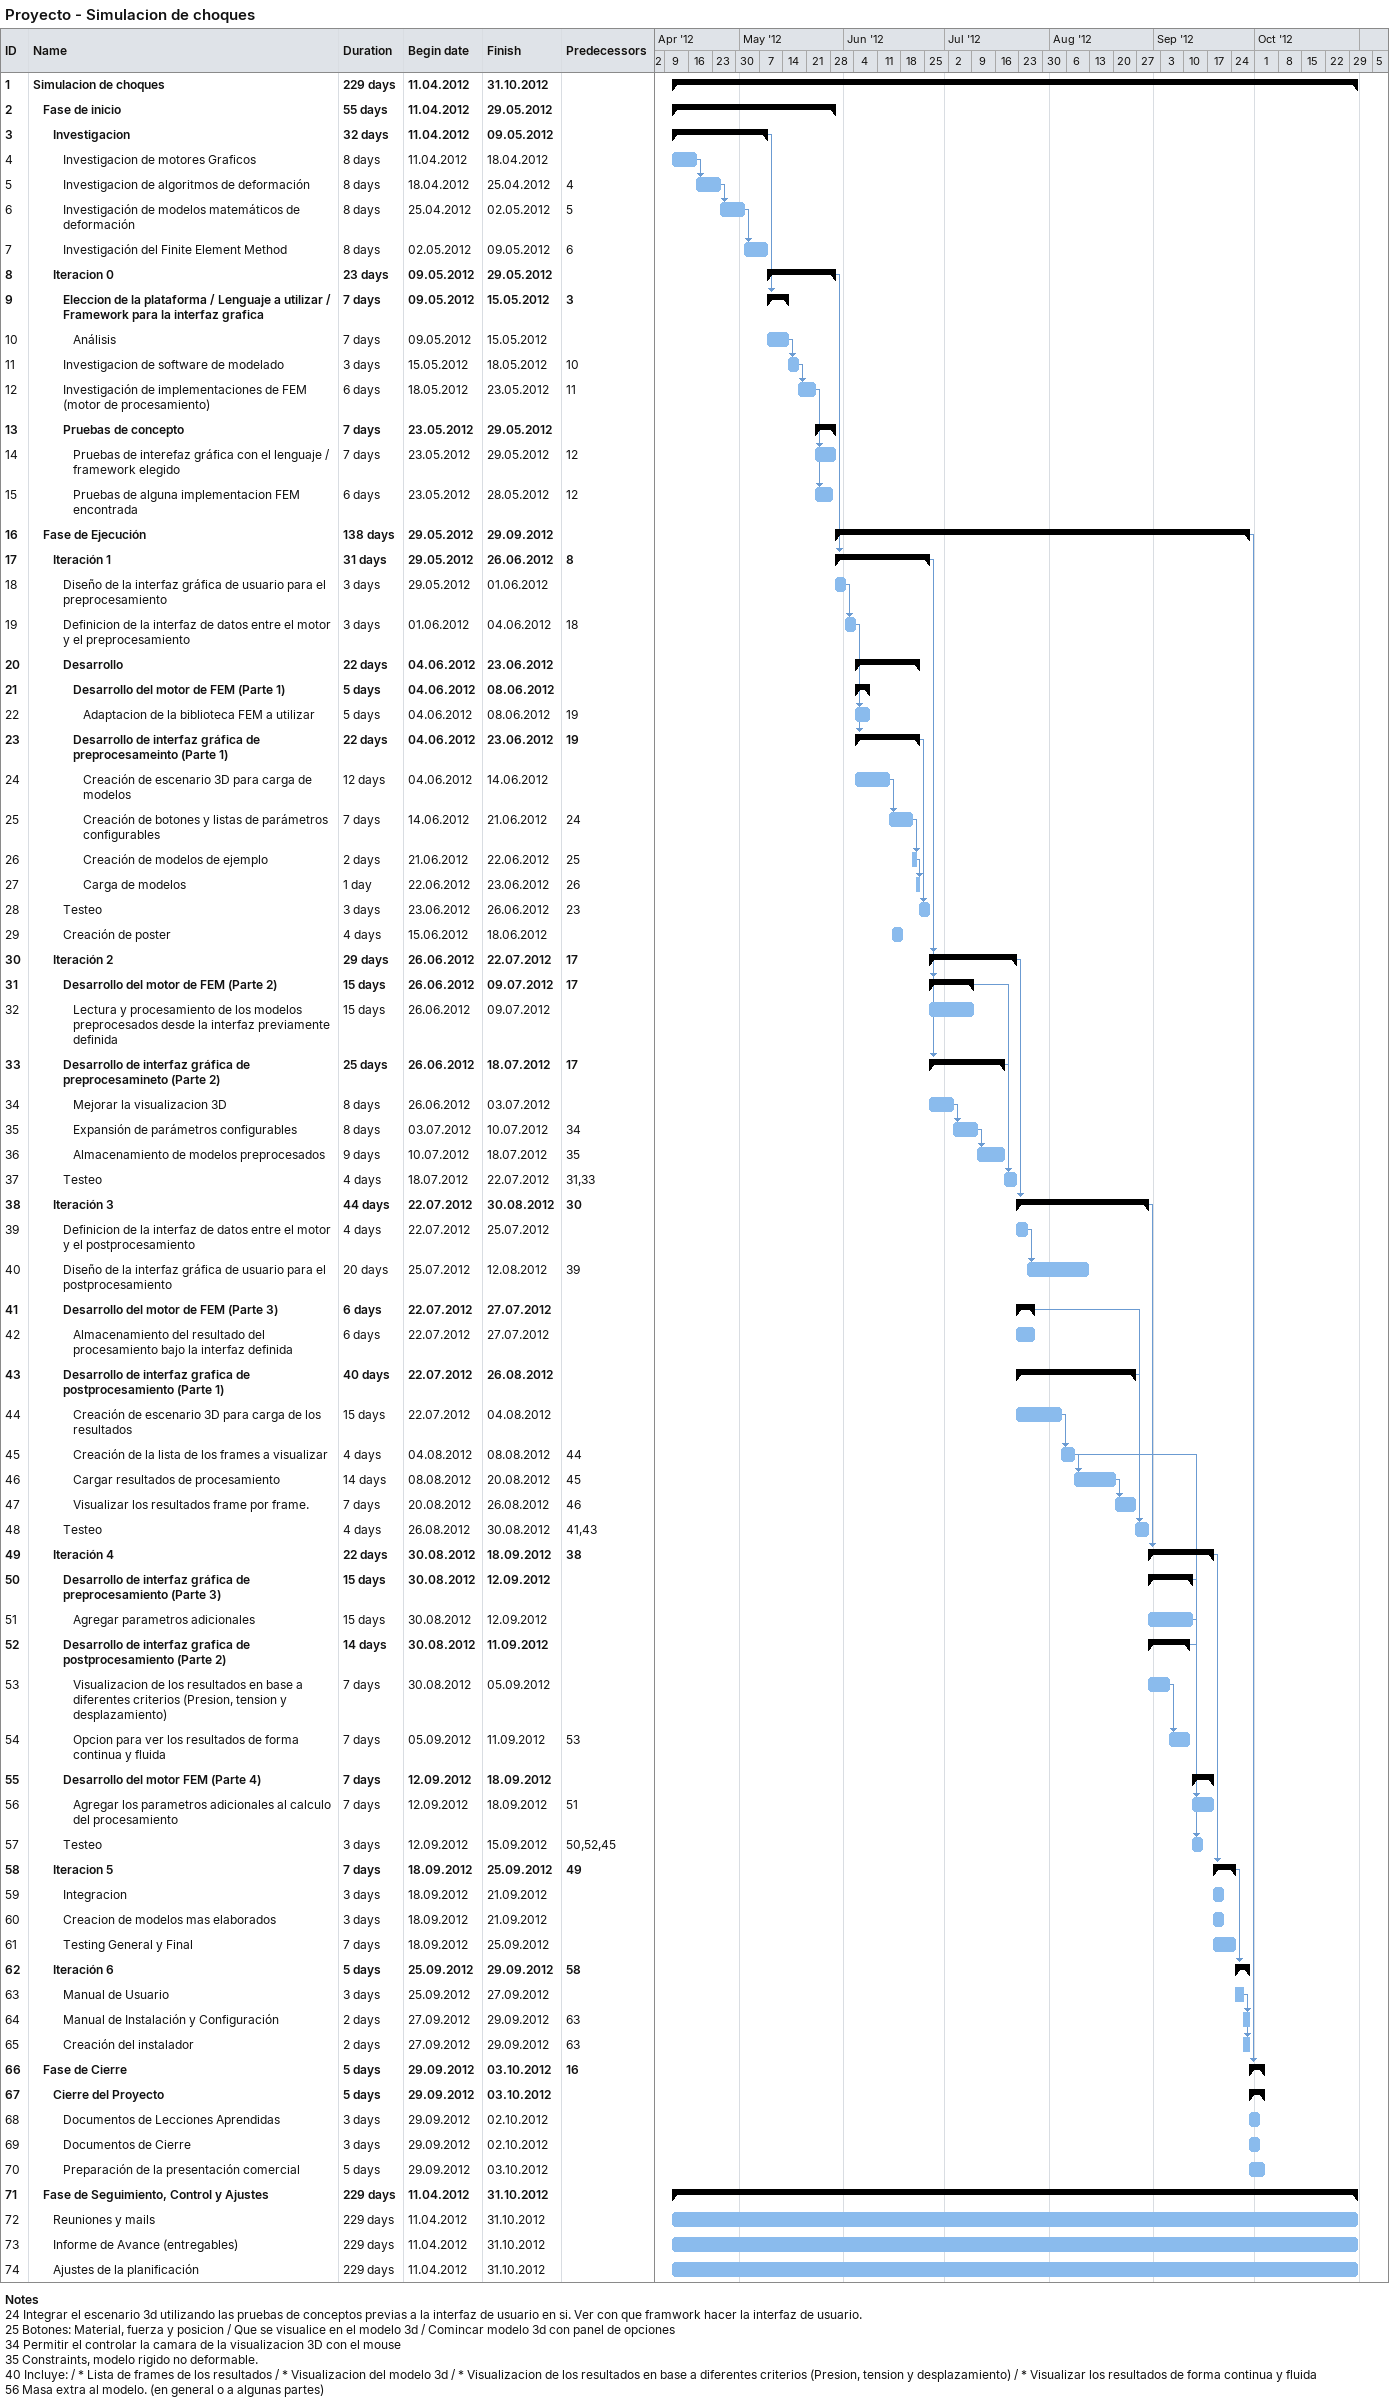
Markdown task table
Proyecto - Simulacion de choques

| ID | Level | Task | Duration | Start | Finish | Predecessors |
|---|---|---|---|---|---|---|
| 1 | 1 | **Simulacion de choques** | 229d | 2012-04-11 | 2012-10-31 |  |
| 2 | 2 | **Fase de inicio** | 55d | 2012-04-11 | 2012-05-29 |  |
| 3 | 3 | **Investigacion** | 32d | 2012-04-11 | 2012-05-09 |  |
| 4 | 4 | Investigacion de motores Graficos | 8d | 2012-04-11 | 2012-04-18 |  |
| 5 | 4 | Investigacion de algoritmos de deformación | 8d | 2012-04-18 | 2012-04-25 | 4 |
| 6 | 4 | Investigación de modelos matemáticos de deformación | 8d | 2012-04-25 | 2012-05-02 | 5 |
| 7 | 4 | Investigación del Finite Element Method | 8d | 2012-05-02 | 2012-05-09 | 6 |
| 8 | 3 | **Iteracion 0** | 23d | 2012-05-09 | 2012-05-29 |  |
| 9 | 4 | **Eleccion de la plataforma / Lenguaje a utilizar / Framework para la interfaz grafica** | 7d | 2012-05-09 | 2012-05-15 | 3 |
| 10 | 5 | Análisis | 7d | 2012-05-09 | 2012-05-15 |  |
| 11 | 4 | Investigacion de software de modelado | 3d | 2012-05-15 | 2012-05-18 | 10 |
| 12 | 4 | Investigación de implementaciones de FEM (motor de procesamiento) | 6d | 2012-05-18 | 2012-05-23 | 11 |
| 13 | 4 | **Pruebas de concepto** | 7d | 2012-05-23 | 2012-05-29 |  |
| 14 | 5 | Pruebas de interefaz gráfica con el lenguaje / framework elegido | 7d | 2012-05-23 | 2012-05-29 | 12 |
| 15 | 5 | Pruebas de alguna implementacion FEM encontrada | 6d | 2012-05-23 | 2012-05-28 | 12 |
| 16 | 2 | **Fase de Ejecución** | 138d | 2012-05-29 | 2012-09-29 |  |
| 17 | 3 | **Iteración 1** | 31d | 2012-05-29 | 2012-06-26 | 8 |
| 18 | 4 | Diseño de la interfaz gráfica de usuario para el preprocesamiento | 3d | 2012-05-29 | 2012-06-01 |  |
| 19 | 4 | Definicion de la interfaz de datos entre el motor y el preprocesamiento | 3d | 2012-06-01 | 2012-06-04 | 18 |
| 20 | 4 | **Desarrollo** | 22d | 2012-06-04 | 2012-06-23 |  |
| 21 | 5 | **Desarrollo del motor de FEM (Parte 1)** | 5d | 2012-06-04 | 2012-06-08 |  |
| 22 | 6 | Adaptacion de la biblioteca FEM a utilizar | 5d | 2012-06-04 | 2012-06-08 | 19 |
| 23 | 5 | **Desarrollo de interfaz gráfica de preprocesameinto (Parte 1)** | 22d | 2012-06-04 | 2012-06-23 | 19 |
| 24 | 6 | Creación de escenario 3D para carga de modelos | 12d | 2012-06-04 | 2012-06-14 |  |
| 25 | 6 | Creación de botones y listas de parámetros configurables | 7d | 2012-06-14 | 2012-06-21 | 24 |
| 26 | 6 | Creación de modelos de ejemplo | 2d | 2012-06-21 | 2012-06-22 | 25 |
| 27 | 6 | Carga de modelos | 1d | 2012-06-22 | 2012-06-23 | 26 |
| 28 | 4 | Testeo | 3d | 2012-06-23 | 2012-06-26 | 23 |
| 29 | 4 | Creación de poster | 4d | 2012-06-15 | 2012-06-18 |  |
| 30 | 3 | **Iteración 2** | 29d | 2012-06-26 | 2012-07-22 | 17 |
| 31 | 4 | **Desarrollo del motor de FEM (Parte 2)** | 15d | 2012-06-26 | 2012-07-09 | 17 |
| 32 | 5 | Lectura y procesamiento de los modelos preprocesados desde la interfaz previamente definida | 15d | 2012-06-26 | 2012-07-09 |  |
| 33 | 4 | **Desarrollo de interfaz gráfica de preprocesamineto (Parte 2)** | 25d | 2012-06-26 | 2012-07-18 | 17 |
| 34 | 5 | Mejorar la visualizacion 3D | 8d | 2012-06-26 | 2012-07-03 |  |
| 35 | 5 | Expansión de parámetros configurables | 8d | 2012-07-03 | 2012-07-10 | 34 |
| 36 | 5 | Almacenamiento de modelos preprocesados | 9d | 2012-07-10 | 2012-07-18 | 35 |
| 37 | 4 | Testeo | 4d | 2012-07-18 | 2012-07-22 | 31, 33 |
| 38 | 3 | **Iteración 3** | 44d | 2012-07-22 | 2012-08-30 | 30 |
| 39 | 4 | Definicion de la interfaz de datos entre el motor y el postprocesamiento | 4d | 2012-07-22 | 2012-07-25 |  |
| 40 | 4 | Diseño de la interfaz gráfica de usuario para el postprocesamiento | 20d | 2012-07-25 | 2012-08-12 | 39 |
| 41 | 4 | **Desarrollo del motor de FEM (Parte 3)** | 6d | 2012-07-22 | 2012-07-27 |  |
| 42 | 5 | Almacenamiento del resultado del procesamiento bajo la interfaz definida | 6d | 2012-07-22 | 2012-07-27 |  |
| 43 | 4 | **Desarrollo de interfaz grafica de postprocesamiento (Parte 1)** | 40d | 2012-07-22 | 2012-08-26 |  |
| 44 | 5 | Creación de escenario 3D para carga de los resultados | 15d | 2012-07-22 | 2012-08-04 |  |
| 45 | 5 | Creación de la lista de los frames a visualizar | 4d | 2012-08-04 | 2012-08-08 | 44 |
| 46 | 5 | Cargar resultados de procesamiento | 14d | 2012-08-08 | 2012-08-20 | 45 |
| 47 | 5 | Visualizar los resultados frame por frame. | 7d | 2012-08-20 | 2012-08-26 | 46 |
| 48 | 4 | Testeo | 4d | 2012-08-26 | 2012-08-30 | 41, 43 |
| 49 | 3 | **Iteración 4** | 22d | 2012-08-30 | 2012-09-18 | 38 |
| 50 | 4 | **Desarrollo de interfaz gráfica de preprocesamiento (Parte 3)** | 15d | 2012-08-30 | 2012-09-12 |  |
| 51 | 5 | Agregar parametros adicionales | 15d | 2012-08-30 | 2012-09-12 |  |
| 52 | 4 | **Desarrollo de interfaz grafica de postprocesamiento (Parte 2)** | 14d | 2012-08-30 | 2012-09-11 |  |
| 53 | 5 | Visualizacion de los resultados en base a diferentes criterios (Presion, tension y desplazamiento) | 7d | 2012-08-30 | 2012-09-05 |  |
| 54 | 5 | Opcion para ver los resultados de forma continua y fluida | 7d | 2012-09-05 | 2012-09-11 | 53 |
| 55 | 4 | **Desarrollo del motor FEM (Parte 4)** | 7d | 2012-09-12 | 2012-09-18 |  |
| 56 | 5 | Agregar los parametros adicionales al calculo del procesamiento | 7d | 2012-09-12 | 2012-09-18 | 51 |
| 57 | 4 | Testeo | 3d | 2012-09-12 | 2012-09-15 | 50, 52, 45 |
| 58 | 3 | **Iteracion 5** | 7d | 2012-09-18 | 2012-09-25 | 49 |
| 59 | 4 | Integracion | 3d | 2012-09-18 | 2012-09-21 |  |
| 60 | 4 | Creacion de modelos mas elaborados | 3d | 2012-09-18 | 2012-09-21 |  |
| 61 | 4 | Testing General y Final | 7d | 2012-09-18 | 2012-09-25 |  |
| 62 | 3 | **Iteración 6** | 5d | 2012-09-25 | 2012-09-29 | 58 |
| 63 | 4 | Manual de Usuario | 3d | 2012-09-25 | 2012-09-27 |  |
| 64 | 4 | Manual de Instalación y Configuración | 2d | 2012-09-27 | 2012-09-29 | 63 |
| 65 | 4 | Creación del instalador | 2d | 2012-09-27 | 2012-09-29 | 63 |
| 66 | 2 | **Fase de Cierre** | 5d | 2012-09-29 | 2012-10-03 | 16 |
| 67 | 3 | **Cierre del Proyecto** | 5d | 2012-09-29 | 2012-10-03 |  |
| 68 | 4 | Documentos de Lecciones Aprendidas | 3d | 2012-09-29 | 2012-10-02 |  |
| 69 | 4 | Documentos de Cierre | 3d | 2012-09-29 | 2012-10-02 |  |
| 70 | 4 | Preparación de la presentación comercial | 5d | 2012-09-29 | 2012-10-03 |  |
| 71 | 2 | **Fase de Seguimiento, Control y Ajustes** | 229d | 2012-04-11 | 2012-10-31 |  |
| 72 | 3 | Reuniones y mails | 229d | 2012-04-11 | 2012-10-31 |  |
| 73 | 3 | Informe de Avance (entregables) | 229d | 2012-04-11 | 2012-10-31 |  |
| 74 | 3 | Ajustes de la planificación | 229d | 2012-04-11 | 2012-10-31 |  |

Notes
- 24: Integrar el escenario 3d utilizando las pruebas de conceptos previas a la interfaz de usuario en si. Ver con que framwork hacer la interfaz de usuario.
- 25: Botones: Material, fuerza y posicion / Que se visualice en el modelo 3d / Comincar modelo 3d con panel de opciones
- 34: Permitir el controlar la camara de la visualizacion 3D con el mouse
- 35: Constraints, modelo rigido no deformable.
- 40: Incluye: / * Lista de frames de los resultados / * Visualizacion del modelo 3d / * Visualizacion de los resultados en base a diferentes criterios (Presion, tension y desplazamiento) / * Visualizar los resultados de forma continua y fluida
- 56: Masa extra al modelo. (en general o a algunas partes)
